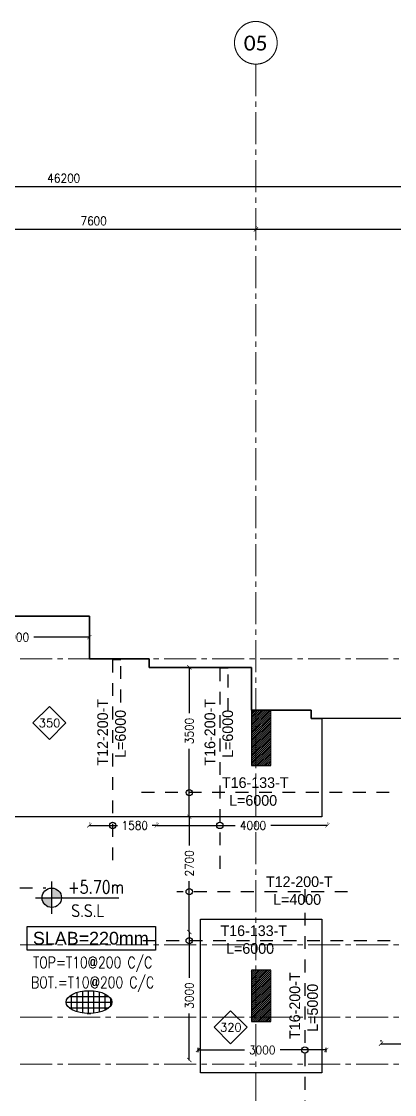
# Model space of a CAD drawing. Header units: millimetres. Extents: x -967280 to 3852, y 2833 to 1955156.
# Drawn here: x -718720 to -709979, y 703625 to 728777 of the extents above; entities that cross this region are included whole.
import ezdxf
from ezdxf.enums import TextEntityAlignment as Align

# ---------------------------------------------------------------- set-up
doc = ezdxf.new("R2010")
doc.units = ezdxf.units.MM
doc.header["$LTSCALE"] = 1000
doc.header["$PDMODE"] = 35
doc.header["$PDSIZE"] = 25
for name, pattern in [('$0$DASHED2', [0.375, 0.25, -0.125]), ('B05-FIRST FLOOR PLAN$0$DLINE', [0.55, 0.3, -0.25]), ('Columns_Structural070816$0$CENTER2', [1.125, 0.75, -0.125, 0.125, -0.125]), ('HRZN_Line-Ptrn-Sold', [9144001.0, 9144000.0, -1]), ('XREF-ST-FRAMING 1ST FLOOR$0$CENTER', [50.8, 31.75, -6.35, 6.35, -6.35]), ('XREF-ST-FRAMING 1ST FLOOR$0$HIDDEN2', [0.1875, 0.125, -0.0625])]:
    doc.linetypes.add(name, pattern=pattern)
for name, color, linetype in [('_N-DIM 3', 7, 'Continuous'), ('B05-FIRST FLOOR PLAN$0$STR_ROOF RFT$0$S-SYMB', 30, 'Continuous'), ('S - col hach', 1, 'Continuous'), ('S -Beams', 2, 'Continuous'), ('S-TEXT', 2, 'Continuous'), ('SLAB', 210, 'Continuous'), ('ST-LEVEL', 3, 'Continuous'), ('XREF-ST-FRAMING 1ST FLOOR$0$ST-BEAM', 4, 'XREF-ST-FRAMING 1ST FLOOR$0$HIDDEN2'), ('XREF-ST-FRAMING 1ST FLOOR$0$ST-BEAM MARK', 3, 'Continuous'), ('XREF-ST-FRAMING 1ST FLOOR$0$ST-SLAB TH. TXT', 3, 'Continuous')]:
    doc.layers.add(name, color=color, linetype=linetype)
for name, color, linetype, lineweight in [('A-AX-ATT-100', 7, 'HRZN_Line-Ptrn-Sold', 18), ('S - column', 6, 'Continuous', 60), ('S-TEXT-1', 3, 'Continuous', 20), ('S-TEXT-3', 8, 'Continuous', 13), ('ST-000-AXIS', 9, 'Columns_Structural070816$0$CENTER2', 9), ('ST-203-SLAB-TXT', 7, 'Continuous', 30), ('ST-206-SLAB-DIM', 1, 'Continuous', 20), ('ST-RFT-BOT', 2, '$0$DASHED2', 30), ('ST-RFT-TOP', 5, '$0$DASHED2', 30)]:
    doc.layers.add(name, color=color, linetype=linetype, lineweight=lineweight)
doc.styles.add('B05-FIRST FLOOR PLAN$0$XS-Roof RFT$0$T25-100', font='STENCIL.shx', dxfattribs={"height": 250})
doc.styles.add('Calibri_2', font='calibri.ttf', dxfattribs={"height": 300})
doc.styles.add('ISO', font='isocp2.shx', dxfattribs={"width": 0.8})
doc.styles.add('ROMANC', font='romanc.shx')
doc.styles.add('STDS1-00-01$0$ISOCP', font='ISOCP.shx')
doc.styles.add('STDS1-00-02-1$0$ARC8', font='Simplex.shx', dxfattribs={"width": 0.8})
doc.styles.add('STDS1-00-03-1dwg$0$ARC8', font='Simplex.shx', dxfattribs={"width": 0.8})
doc.styles.add('TUNELNO', font='romans.shx', dxfattribs={"width": 0.9})
doc.styles.add('XREF-ST-FRAMING 1ST FLOOR$0$ROMANS-TITLE', font='ROMANS.shx', dxfattribs={"width": 0.8})
doc.styles.add('XREF-ST-FRAMING 1ST FLOOR$0$STRECTURAL', font='arial.ttf')
doc.dimstyles.new('Copy(2) of DSEC', dxfattribs={"dimtxt": 200, "dimasz": 100, "dimexe": 50, "dimexo": 80, "dimgap": 100, "dimtad": 1, "dimdec": 0, "dimrnd": 5, "dimzin": 0, "dimdsep": 46, "dimtxsty": 'TUNELNO', "dimblk": 'ARCHTICK', "dimcen": 0.09, "dimclrd": 1, "dimclre": 1, "dimclrt": 3, "dimadec": 0, "dimazin": 0, "dimtfac": 0.78125, "dimtdec": 0, "dimtix": 1, "dimtmove": 2, "dimatfit": 3, "dimldrblk": 'ARCHTICK', "dimfxl": 1, "dimtolj": 1, "dimtzin": 0, "dimarcsym": 0})

# ---------------------------------------------------------------- blocks, each defined once
blk = doc.blocks.new('XREF-ST-FRAMING 1ST FLOOR$0$A-LVL_FFL-SSL')
at = {"layer": 'XREF-ST-FRAMING 1ST FLOOR$0$ST-SLAB TH. TXT', "ltscale": 800}
h = blk.add_hatch(color=256, dxfattribs=at)
h.paths.add_polyline_path([(0, 0), (150, 0, 0.414214), (0, 150)])
h.paths.add_polyline_path([(0, -150), (0, 0), (-150, 0, 0.414214)])
at = {"layer": 'XREF-ST-FRAMING 1ST FLOOR$0$ST-SLAB TH. TXT'}
for p, q in [((0, -250), (0, 250)), ((-250, 0), (250, 0))]:
    blk.add_line(p, q, dxfattribs=at)
at = {"layer": 'XREF-ST-FRAMING 1ST FLOOR$0$ST-SLAB TH. TXT', "ltscale": 800}
blk.add_line((0, 0), (1037, 0), dxfattribs=at)
at = {"layer": 'XREF-ST-FRAMING 1ST FLOOR$0$ST-SLAB TH. TXT'}
blk.add_circle((0, 0), 150, dxfattribs=at)
at = {"layer": 'XREF-ST-FRAMING 1ST FLOOR$0$ST-SLAB TH. TXT', "ltscale": 800, "style": 'XREF-ST-FRAMING 1ST FLOOR$0$ROMANS-TITLE', "width": 0.8}
for tag, p in [('FLOOR-LEVEL-FFL', (300, 100)), ('FLOOR-LEVEL-SSL', (300, -300))]:
    blk.add_attdef(tag, p, '', height=200, dxfattribs=at)
blk = doc.blocks.new('str col from 1st to 3rd')
at = {"layer": 'S - col hach'}
h = blk.add_hatch(dxfattribs=at)
h.set_pattern_fill('ANSI31', color=2, scale=10)
h.set_pattern_definition([(45, (-254398.726, -1220652.032), (-22.4506403, 22.4506403), [])])
h.paths.add_polyline_path([(-2750, 10800), (-2750, 12100), (-3200, 12100), (-3200, 10800)])
h = blk.add_hatch(dxfattribs=at)
h.set_pattern_fill('ANSI31', color=2, scale=10)
h.set_pattern_definition([(45, (-254348.726, -1220652.032), (-22.4506403, 22.4506403), [])])
h.paths.add_polyline_path([(-2750, 4800), (-2750, 6000), (-3200, 6000), (-3200, 4800)])
at = {"layer": 'S - column', "lineweight": 15}
for points in [[(-3200, 10800), (-2750, 10800), (-2750, 12100), (-3200, 12100)], [(-3200, 4800), (-2750, 4800), (-2750, 6000), (-3200, 6000)]]:
    blk.add_lwpolyline(points, close=True, dxfattribs=at)
at = {"layer": 'ST-RFT-BOT', "color": 7, "linetype": 'Continuous', "ltscale": 30}
for points in [[(-2750, 12100), (-3200, 12100), (-3200, 10800), (-2750, 10800)], [(-2750, 6000), (-3200, 6000), (-3200, 4800), (-2750, 4800)]]:
    blk.add_lwpolyline(points, dxfattribs=at)
blk = doc.blocks.new('_ArchTick')
at = {"color": 0, "linetype": 'ByBlock', "const_width": 0.15}
blk.add_lwpolyline([(-0.5, -0.5), (0.5, 0.5)], dxfattribs=at)
blk = doc.blocks.new('*D698')
at = {"layer": 'Defpoints', "color": 0, "transparency": 16777216}
for p in [(-714758, 707435), (-714788, 704434), (-714758, 704434)]:
    blk.add_point(p, dxfattribs=at)
at = {"layer": 'ST-206-SLAB-DIM', "color": 1, "lineweight": -2, "transparency": 16777216}
for p, q in [((-714788, 707435), (-714788, 706363)), ((-714788, 704434), (-714788, 705528))]:
    blk.add_line(p, q, dxfattribs=at)
at = {"layer": 'ST-206-SLAB-DIM', "color": 1, "lineweight": -2, "transparency": 16777216, "xscale": 100, "yscale": 100, "zscale": 100}
for p, rotation in [((-714788, 707435), 90), ((-714788, 704434), 270)]:
    blk.add_blockref('_ArchTick', p, dxfattribs=dict(at, rotation=rotation))
at = {"layer": 'ST-206-SLAB-DIM', "color": 3, "transparency": 16777216, "insert": (-714788, 705945), "char_height": 200, "attachment_point": 5, "rotation": 90, "style": 'TUNELNO'}
blk.add_mtext('\\A1;3000', dxfattribs=at)
blk = doc.blocks.new('*D707')
at = {"layer": 'Defpoints', "color": 0, "transparency": 16777216}
for p in [(-714758, 713637), (-714788, 710136), (-714758, 710136)]:
    blk.add_point(p, dxfattribs=at)
at = {"layer": 'ST-206-SLAB-DIM', "color": 1, "lineweight": -2, "transparency": 16777216}
for p, q in [((-714788, 713637), (-714788, 712565)), ((-714788, 710136), (-714788, 711730))]:
    blk.add_line(p, q, dxfattribs=at)
at = {"layer": 'ST-206-SLAB-DIM', "color": 1, "lineweight": -2, "transparency": 16777216, "xscale": 100, "yscale": 100, "zscale": 100}
for p, rotation in [((-714788, 713637), 90), ((-714788, 710136), 270)]:
    blk.add_blockref('_ArchTick', p, dxfattribs=dict(at, rotation=rotation))
at = {"layer": 'ST-206-SLAB-DIM', "color": 3, "transparency": 16777216, "insert": (-714788, 712147), "char_height": 200, "attachment_point": 5, "rotation": 90, "style": 'TUNELNO'}
blk.add_mtext('\\A1;3500', dxfattribs=at)
blk = doc.blocks.new('*D709')
at = {"layer": 'Defpoints', "color": 0, "transparency": 16777216}
for p in [(-710296, 704817), (-706796, 704817), (-706796, 704817)]:
    blk.add_point(p, dxfattribs=at)
at = {"layer": 'ST-206-SLAB-DIM', "color": 1, "lineweight": -2, "transparency": 16777216}
for p, q in [((-710296, 704897), (-710296, 704867)), ((-710296, 704817), (-708963, 704817)), ((-706796, 704817), (-708129, 704817)), ((-706796, 704897), (-706796, 704867))]:
    blk.add_line(p, q, dxfattribs=at)
at = {"layer": 'ST-206-SLAB-DIM', "color": 1, "lineweight": -2, "transparency": 16777216, "xscale": 100, "yscale": 100, "zscale": 100, "rotation": 180}
blk.add_blockref('_ArchTick', (-710296, 704817), dxfattribs=at)
at = {"layer": 'ST-206-SLAB-DIM', "color": 1, "lineweight": -2, "transparency": 16777216, "xscale": 100, "yscale": 100, "zscale": 100}
blk.add_blockref('_ArchTick', (-706796, 704817), dxfattribs=at)
at = {"layer": 'ST-206-SLAB-DIM', "color": 3, "transparency": 16777216, "insert": (-708546, 704817), "char_height": 200, "attachment_point": 5, "style": 'TUNELNO'}
blk.add_mtext('\\A1;3500', dxfattribs=at)
blk = doc.blocks.new('*D713')
at = {"layer": 'Defpoints', "color": 0, "transparency": 16777216}
for p in [(-721029, 714476), (-717129, 714479), (-717129, 714346)]:
    blk.add_point(p, dxfattribs=at)
at = {"layer": 'ST-206-SLAB-DIM', "color": 1, "lineweight": -2, "transparency": 16777216}
for p, q in [((-721029, 714396), (-721029, 714293)), ((-721029, 714343), (-719265, 714344)), ((-717129, 714346), (-718430, 714345)), ((-717129, 714399), (-717129, 714296))]:
    blk.add_line(p, q, dxfattribs=at)
at = {"layer": 'ST-206-SLAB-DIM', "color": 1, "lineweight": -2, "transparency": 16777216, "xscale": 100, "yscale": 100, "zscale": 100}
for p, rotation in [((-721029, 714343), 180.0428213868452), ((-717129, 714346), 0.04282138684524978)]:
    blk.add_blockref('_ArchTick', p, dxfattribs=dict(at, rotation=rotation))
at = {"layer": 'ST-206-SLAB-DIM', "color": 3, "transparency": 16777216, "insert": (-718848, 714344), "char_height": 200, "attachment_point": 5, "rotation": 0.0428, "style": 'TUNELNO'}
blk.add_mtext('\\A1;3900', dxfattribs=at)
blk = doc.blocks.new('*D715')
at = {"layer": 'Defpoints', "color": 0, "transparency": 16777216}
for p in [(-714582, 704539), (-711581, 704669), (-711581, 704539)]:
    blk.add_point(p, dxfattribs=at)
at = {"layer": 'ST-206-SLAB-DIM', "color": 1, "lineweight": -2, "transparency": 16777216}
for p, q in [((-714582, 704619), (-714582, 704719)), ((-714582, 704669), (-713496, 704669)), ((-711581, 704669), (-712662, 704669)), ((-711581, 704619), (-711581, 704719))]:
    blk.add_line(p, q, dxfattribs=at)
at = {"layer": 'ST-206-SLAB-DIM', "color": 1, "lineweight": -2, "transparency": 16777216, "xscale": 100, "yscale": 100, "zscale": 100, "rotation": 180}
blk.add_blockref('_ArchTick', (-714582, 704669), dxfattribs=at)
at = {"layer": 'ST-206-SLAB-DIM', "color": 1, "lineweight": -2, "transparency": 16777216, "xscale": 100, "yscale": 100, "zscale": 100}
blk.add_blockref('_ArchTick', (-711581, 704669), dxfattribs=at)
at = {"layer": 'ST-206-SLAB-DIM', "color": 3, "transparency": 16777216, "insert": (-713079, 704669), "char_height": 200, "attachment_point": 5, "style": 'TUNELNO'}
blk.add_mtext('\\A1;3000', dxfattribs=at)
blk = doc.blocks.new('*D718')
at = {"layer": 'Defpoints', "color": 0, "transparency": 16777216}
for p in [(-715551, 709916), (-711551, 709933), (-711551, 709916)]:
    blk.add_point(p, dxfattribs=at)
at = {"layer": 'ST-206-SLAB-DIM', "color": 1, "lineweight": -2, "transparency": 16777216}
for p, q in [((-715551, 709996), (-715551, 709983)), ((-715551, 709933), (-713710, 709933)), ((-711551, 709933), (-712876, 709933)), ((-711551, 709996), (-711551, 709983))]:
    blk.add_line(p, q, dxfattribs=at)
at = {"layer": 'ST-206-SLAB-DIM', "color": 1, "lineweight": -2, "transparency": 16777216, "xscale": 100, "yscale": 100, "zscale": 100, "rotation": 180}
blk.add_blockref('_ArchTick', (-715551, 709933), dxfattribs=at)
at = {"layer": 'ST-206-SLAB-DIM', "color": 1, "lineweight": -2, "transparency": 16777216, "xscale": 100, "yscale": 100, "zscale": 100}
blk.add_blockref('_ArchTick', (-711551, 709933), dxfattribs=at)
at = {"layer": 'ST-206-SLAB-DIM', "color": 3, "transparency": 16777216, "insert": (-713293, 709933), "char_height": 200, "attachment_point": 5, "style": 'TUNELNO'}
blk.add_mtext('\\A1;4000', dxfattribs=at)
blk = doc.blocks.new('*D720')
at = {"layer": 'Defpoints', "color": 0, "transparency": 16777216}
for p in [(-714758, 710136), (-714788, 707435), (-714758, 707435)]:
    blk.add_point(p, dxfattribs=at)
at = {"layer": 'ST-206-SLAB-DIM', "color": 1, "lineweight": -2, "transparency": 16777216}
for p, q in [((-714788, 710136), (-714788, 709461)), ((-714788, 707435), (-714788, 708627))]:
    blk.add_line(p, q, dxfattribs=at)
at = {"layer": 'ST-206-SLAB-DIM', "color": 1, "lineweight": -2, "transparency": 16777216, "xscale": 100, "yscale": 100, "zscale": 100}
for p, rotation in [((-714788, 710136), 90), ((-714788, 707435), 270)]:
    blk.add_blockref('_ArchTick', p, dxfattribs=dict(at, rotation=rotation))
at = {"layer": 'ST-206-SLAB-DIM', "color": 3, "transparency": 16777216, "insert": (-714788, 709044), "char_height": 200, "attachment_point": 5, "rotation": 90, "style": 'TUNELNO'}
blk.add_mtext('\\A1;2700', dxfattribs=at)
blk = doc.blocks.new('00_block1010')
at = {"layer": 'S-TEXT-1', "style": 'ISO', "width": 0.8}
for tag, p in [('LINE_2', (40.7, 44.3)), ('LINE_1', (40.7, 75.2))]:
    blk.add_attdef(tag, text='', height=22.5, dxfattribs=at).set_placement(p, align=Align.CENTER)
at = {"layer": 'S-TEXT-3', "style": 'ISO', "width": 0.8}
blk.add_attdef('LINE_3', text='', height=18, dxfattribs=at).set_placement((40.7, 13.4), align=Align.CENTER)
blk = doc.blocks.new('*D759')
at = {"layer": 'Defpoints', "color": 0, "transparency": 16777216}
for p in [(-717129, 709916), (-715551, 709933), (-715551, 709916)]:
    blk.add_point(p, dxfattribs=at)
at = {"layer": 'ST-206-SLAB-DIM', "color": 1, "lineweight": -2, "transparency": 16777216}
for p, q in [((-717129, 709996), (-717129, 709983)), ((-717129, 709933), (-716469, 709933)), ((-715551, 709933), (-715661, 709933)), ((-715551, 709996), (-715551, 709983))]:
    blk.add_line(p, q, dxfattribs=at)
at = {"layer": 'ST-206-SLAB-DIM', "color": 1, "lineweight": -2, "transparency": 16777216, "xscale": 100, "yscale": 100, "zscale": 100, "rotation": 180}
blk.add_blockref('_ArchTick', (-717129, 709933), dxfattribs=at)
at = {"layer": 'ST-206-SLAB-DIM', "color": 1, "lineweight": -2, "transparency": 16777216, "xscale": 100, "yscale": 100, "zscale": 100}
blk.add_blockref('_ArchTick', (-715551, 709933), dxfattribs=at)
at = {"layer": 'ST-206-SLAB-DIM', "color": 3, "transparency": 16777216, "insert": (-716065, 709933), "char_height": 200, "attachment_point": 5, "style": 'TUNELNO'}
blk.add_mtext('\\A1;1580', dxfattribs=at)
blk = doc.blocks.new('*D1491')
at = {"layer": '_N-DIM 3', "color": 1, "linetype": 'Continuous', "lineweight": -2, "ltscale": 30, "transparency": 16777216}
for p, q in [((544499, 747185), (544499, 747155)), ((552099, 747105), (544499, 747105)), ((552099, 747185), (552099, 747155))]:
    blk.add_line(p, q, dxfattribs=at)
at = {"layer": 'Defpoints', "color": 0, "linetype": 'Continuous', "ltscale": 30, "transparency": 16777216}
for p in [(544499, 747105), (544499, 747105), (552099, 747105)]:
    blk.add_point(p, dxfattribs=at)
at = {"layer": '_N-DIM 3', "color": 1, "linetype": 'Continuous', "lineweight": -2, "ltscale": 30, "transparency": 16777216, "xscale": 100, "yscale": 100, "zscale": 100, "rotation": 180}
blk.add_blockref('_ArchTick', (544499, 747105), dxfattribs=at)
at = {"layer": '_N-DIM 3', "color": 1, "linetype": 'Continuous', "lineweight": -2, "ltscale": 30, "transparency": 16777216, "xscale": 100, "yscale": 100, "zscale": 100}
blk.add_blockref('_ArchTick', (552099, 747105), dxfattribs=at)
at = {"layer": '_N-DIM 3', "color": 3, "linetype": 'Continuous', "ltscale": 30, "transparency": 16777216, "insert": (548299, 747305), "char_height": 200, "attachment_point": 5, "style": 'TUNELNO'}
blk.add_mtext('\\A1;7600', dxfattribs=at)
blk = doc.blocks.new('*D1492')
at = {"layer": '_N-DIM 3', "color": 1, "linetype": 'Continuous', "lineweight": -2, "ltscale": 30, "transparency": 16777216}
for p, q in [((536899, 747185), (536899, 747155)), ((544499, 747105), (536899, 747105)), ((544499, 747185), (544499, 747155))]:
    blk.add_line(p, q, dxfattribs=at)
at = {"layer": 'Defpoints', "color": 0, "linetype": 'Continuous', "ltscale": 30, "transparency": 16777216}
for p in [(536899, 747105), (536899, 747105), (544499, 747105)]:
    blk.add_point(p, dxfattribs=at)
at = {"layer": '_N-DIM 3', "color": 1, "linetype": 'Continuous', "lineweight": -2, "ltscale": 30, "transparency": 16777216, "xscale": 100, "yscale": 100, "zscale": 100, "rotation": 180}
blk.add_blockref('_ArchTick', (536899, 747105), dxfattribs=at)
at = {"layer": '_N-DIM 3', "color": 1, "linetype": 'Continuous', "lineweight": -2, "ltscale": 30, "transparency": 16777216, "xscale": 100, "yscale": 100, "zscale": 100}
blk.add_blockref('_ArchTick', (544499, 747105), dxfattribs=at)
at = {"layer": '_N-DIM 3', "color": 3, "linetype": 'Continuous', "ltscale": 30, "transparency": 16777216, "insert": (540699, 747305), "char_height": 200, "attachment_point": 5, "style": 'TUNELNO'}
blk.add_mtext('\\A1;7600', dxfattribs=at)
blk = doc.blocks.new('*D1496')
at = {"layer": '_N-DIM 3', "color": 1, "linetype": 'Continuous', "lineweight": -2, "ltscale": 30, "transparency": 16777216}
for p, q in [((516899, 748185), (516899, 748155)), ((563099, 748105), (516899, 748105)), ((563099, 748185), (563099, 748155))]:
    blk.add_line(p, q, dxfattribs=at)
at = {"layer": 'Defpoints', "color": 0, "linetype": 'Continuous', "ltscale": 30, "transparency": 16777216}
for p in [(516899, 748105), (516899, 748105), (563099, 748105)]:
    blk.add_point(p, dxfattribs=at)
at = {"layer": '_N-DIM 3', "color": 1, "linetype": 'Continuous', "lineweight": -2, "ltscale": 30, "transparency": 16777216, "xscale": 100, "yscale": 100, "zscale": 100, "rotation": 180}
blk.add_blockref('_ArchTick', (516899, 748105), dxfattribs=at)
at = {"layer": '_N-DIM 3', "color": 1, "linetype": 'Continuous', "lineweight": -2, "ltscale": 30, "transparency": 16777216, "xscale": 100, "yscale": 100, "zscale": 100}
blk.add_blockref('_ArchTick', (563099, 748105), dxfattribs=at)
at = {"layer": '_N-DIM 3', "color": 3, "linetype": 'Continuous', "ltscale": 30, "transparency": 16777216, "insert": (539999, 748305), "char_height": 200, "attachment_point": 5, "style": 'TUNELNO'}
blk.add_mtext('\\A1;46200', dxfattribs=at)
blk = doc.blocks.new('Grid - HRZN_G-Datm-Grid-Head-1554275-FIRST FLOOR FFL_1_')
at = {"layer": 'A-AX-ATT-100'}
blk.add_circle((0, 0), 5, dxfattribs=at)
blk = doc.blocks.new('AXES-00')
at = {"layer": 'ST-000-AXIS'}
for p, q in [((544498.9, 750979.6), (544498.9, 695813.8)), ((575723.2, 737039.7), (505674.3, 737039.7)), ((575723.2, 730339.7), (505674.3, 730339.7)), ((575723.2, 728639.7), (505674.3, 728639.7)), ((575723.2, 727539.7), (505674.3, 727539.7))]:
    blk.add_line(p, q, dxfattribs=at)
at = {"layer": 'A-AX-ATT-100', "xscale": 99.99999999999993, "yscale": 99.99999999999993, "zscale": 99.99999999999993, "rotation": 180}
blk.add_blockref('Grid - HRZN_G-Datm-Grid-Head-1554275-FIRST FLOOR FFL_1_', (544498.9, 751479.6), dxfattribs=at)
at = {"layer": 'A-AX-ATT-100', "linetype": 'Continuous', "lineweight": 13, "insert": (544218, 751647.5), "char_height": 350, "width": 673.417, "attachment_point": 1, "style": 'Calibri_2'}
blk.add_mtext('05', dxfattribs=at)
at = {"layer": '_N-DIM 3', "color": 3, "linetype": 'Continuous', "ltscale": 30}
for base, p1, p2, picture, middle in [((516898.9, 748104.7), (563098.9, 748104.7), (516898.9, 748104.7), '*D1496', (539998.9, 748304.7)), ((536898.9, 747104.7), (544498.9, 747104.7), (536898.9, 747104.7), '*D1492', (540698.9, 747304.7)), ((544498.9, 747104.7), (552098.9, 747104.7), (544498.9, 747104.7), '*D1491', (548298.9, 747304.7))]:
    dim = blk.add_linear_dim(base=base, p1=p1, p2=p2, dimstyle='Copy(2) of DSEC', dxfattribs=at)
    dim.commit()
    dim.dimension.update_dxf_attribs({"geometry": picture, "text_midpoint": middle})

msp = doc.modelspace()

# ---------------------------------------------------------------- hatches: boundary and pattern name
at = {"layer": 'ST-LEVEL'}
h = msp.add_hatch(dxfattribs=at)
h.set_pattern_fill('NET', color=6, scale=1057.870248)
h.set_pattern_definition([(0, (-743996.65, 742946.4), (0, 132.23378), []), (90, (-743996.65, 742946.4), (-132.23378, 8e-15), [])])
edge = h.paths.add_edge_path()
edge.add_ellipse((-717137.7, 705791), major_axis=(535.4, 0), ratio=0.4996806, start_angle=0, end_angle=360)

# ---------------------------------------------------------------- linework, layer by layer
at = {"layer": 'B05-FIRST FLOOR PLAN$0$STR_ROOF RFT$0$S-SYMB'}
for centre in [(-714787.9, 710701.3), (-716583.6, 709932.6), (-714070.5, 709932.6), (-714788, 708379.7), (-714788.1, 707230.9), (-712082.2, 704669.1)]:
    msp.add_circle(centre, 75, dxfattribs=at)
at = {"layer": 'S -Beams'}
msp.add_lwpolyline([(-709528.7, 712437.4), (-711928.8, 712437.4), (-711928.8, 712637.4), (-713328.8, 712637.4), (-713328.8, 713637.4), (-715728.8, 713637.4), (-715728.8, 713837.4), (-717128.7, 713837.4), (-717128.7, 714837.4), (-719828.8, 714837.4), (-719828.8, 715037.4), (-721028.8, 715037.4), (-721028.8, 712537.4), (-730078.8, 712537.1), (-730078.8, 712737.4), (-730528.7, 712737.4), (-730528.7, 714187.4), (-730728.8, 714187.4), (-730728.8, 716037.4), (-734928.8, 716037.4), (-734928.8, 716237.4), (-736128.7, 716237.4)], dxfattribs=at)
at = {"layer": 'S-TEXT', "color": 7, "true_color": 0xffffff}
for points in [[(-718066.1, 711948.7), (-717679, 712335.9), (-718066.1, 712723), (-718453.3, 712335.9)], [(-713819.5, 704814), (-713432.3, 705201.2), (-713819.5, 705588.3), (-714206.6, 705201.2)]]:
    msp.add_lwpolyline(points, close=True, dxfattribs=at)
at = {"layer": 'SLAB', "color": 2, "linetype": 'Continuous', "ltscale": 30}
for points in [[(-721028.7, 715037.4), (-719828.8, 715037.4), (-719828.8, 714837.4), (-717128.7, 714837.4), (-717128.7, 713837.4), (-715728.8, 713837.4), (-715728.8, 713637.4), (-713328.8, 713637.4), (-713328.8, 712637.4), (-711928.8, 712637.4), (-711928.8, 712437.4), (-711678.7, 712437.4), (-711678.7, 710137.4), (-720728.7, 710137.4), (-720728.7, 712537.4), (-721028.7, 712537.4)], [(-714528.7, 707737.4), (-711678.7, 707737.4), (-711678.7, 704137.4), (-714528.7, 704137.4)]]:
    msp.add_lwpolyline(points, close=True, dxfattribs=at)
at = {"layer": 'ST-203-SLAB-TXT'}
msp.add_lwpolyline([(-718586.3, 707567.1), (-715581.4, 707567.1), (-715581.4, 707008.3), (-718586.3, 707008.3)], close=True, dxfattribs=at)
at = {"layer": 'ST-LEVEL'}
msp.add_ellipse((-717137.7, 705791), major_axis=(535.4, 0), ratio=0.4996806, dxfattribs=at)
at = {"layer": 'ST-RFT-TOP', "linetype": 'B05-FIRST FLOOR PLAN$0$DLINE'}
for points in [[(-716393.6, 712817.4), (-716393.6, 713817.4), (-716583.6, 713817.4), (-716583.6, 709007.4)], [(-713880.5, 712617.4), (-713880.5, 713617.4), (-714070.5, 713617.4), (-714070.5, 708807.4)], [(-710103.7, 710701.3), (-716103.7, 710701.3)], [(-720958.7, 708280.3), (-720958.7, 708470.3), (-718148.7, 708470.3)], [(-711078.7, 708379.7), (-715078.7, 708379.7)], [(-712082.2, 708437.4), (-712082.2, 703437.4)], [(-710078.7, 707230.9), (-716078.7, 707230.9)]]:
    msp.add_lwpolyline(points, dxfattribs=at)

# ---------------------------------------------------------------- block references
at = {"layer": 'S -Beams'}
msp.add_blockref('AXES-00', (-1257727.6, -23202.4), dxfattribs=at)
at = {"layer": 'ST-203-SLAB-TXT', "linetype": 'XREF-ST-FRAMING 1ST FLOOR$0$CENTER', "ltscale": 0.25}
ref = msp.add_blockref('XREF-ST-FRAMING 1ST FLOOR$0$A-LVL_FFL-SSL', (-718010.3, 708237.6), dxfattribs=dict(at, xscale=1.51461858171163, yscale=1.51461858171163, zscale=1.51461858171163))
ref.add_attrib('FLOOR-LEVEL-FFL', ' +5.70m', (-717794, 708335.8), dxfattribs={"layer": 'XREF-ST-FRAMING 1ST FLOOR$0$ST-BEAM MARK', "color": 7, "ltscale": 800, "height": 302.92, "style": 'STDS1-00-02-1$0$ARC8', "width": 0.8})
ref.add_attrib('FLOOR-LEVEL-SSL', 'S.S.L', (-717555.9, 707783.2), dxfattribs={"layer": 'XREF-ST-FRAMING 1ST FLOOR$0$ST-BEAM', "color": 7, "ltscale": 800, "height": 302.92, "style": 'STDS1-00-01$0$ISOCP'})
at = {"layer": 'ST-LEVEL'}
ref = msp.add_blockref('00_block1010', (-717359.2, 705850.3), dxfattribs=dict(at, xscale=7.537325519637018, yscale=7.537325519637018, zscale=7.537325519637018))
ref.add_attrib('LINE_1', 'TOP=T10@200 C/C', dxfattribs={"layer": 'S-TEXT-1', "height": 264.468, "style": 'STDS1-00-03-1dwg$0$ARC8', "width": 0.8}).set_placement((-717052.7, 706509.4), align=Align.BOTTOM_CENTER)
ref.add_attrib('LINE_2', 'BOT.=T10@200 C/C', dxfattribs={"layer": 'S-TEXT-1', "height": 264.468, "style": 'STDS1-00-03-1dwg$0$ARC8', "width": 0.8}).set_placement((-717052.7, 706121.1), align=Align.CENTER)
at = {"layer": 'ST-RFT-BOT', "color": 3, "linetype": 'Continuous'}
msp.add_blockref('str col from 1st to 3rd', (-710128.7, 700537.4), dxfattribs=at)

# ---------------------------------------------------------------- texts
at = {"layer": 'S-TEXT', "color": 3, "char_height": 196, "attachment_point": 1, "style": 'ROMANC'}
for s, insert in [('350', (-718312.6, 712431.9)), ('320', (-714065.9, 705297.2))]:
    msp.add_mtext_dynamic_manual_height_columns(s, width=592857.868, gutter_width=980, heights=[0], dxfattribs=dict(at, insert=insert))
at = {"layer": 'ST-203-SLAB-TXT', "style": 'B05-FIRST FLOOR PLAN$0$XS-Roof RFT$0$T25-100'}
for s, p in [('T12-200-T', (-716692.8, 711335.7)), ('T16-200-T', (-714179.7, 711335.7)), ('L=6000', (-716276.2, 711515.6)), ('L=6000', (-713763.1, 711515.6)), ('T16-200-T', (-712191.5, 704927.4)), ('L=5000', (-711774.8, 705095.5))]:
    msp.add_text(s, height=250, rotation=90, dxfattribs=at).set_placement(p)
for s, p in [('T16-133-T', (-714022.7, 710810.6)), ('L=6000', (-713854.6, 710393.9)), ('T12-200-T', (-712991.4, 708489)), ('L=4000', (-712823.3, 708072.3)), ('T16-133-T', (-714056.8, 707340.1)), ('L=6000', (-713925.9, 706923.5))]:
    msp.add_text(s, height=250, dxfattribs=at).set_placement(p)
at = {"layer": 'ST-203-SLAB-TXT', "insert": (-717095.2, 707286.9), "char_height": 299.99, "attachment_point": 5, "style": 'XREF-ST-FRAMING 1ST FLOOR$0$STRECTURAL'}
msp.add_mtext('SLAB=220mm', dxfattribs=at)

# ---------------------------------------------------------------- dimensions: what is measured, and where the dimension line sits
at = {"layer": 'ST-206-SLAB-DIM'}
for base, p1, p2, angle, picture, middle in [((-717128.6, 714345.5), (-721028.7, 714475.8), (-717128.7, 714478.7), 0.04282, '*D713', (-718847.5, 714344.3)), ((-714788, 710136.5), (-714758, 713637.4), (-714758, 710136.5), 270, '*D707', (-714788, 712147.5)), ((-715550.9, 709932.6), (-717128.7, 709916.4), (-715550.9, 709916.4), 0, '*D759', (-716064.8, 709932.6)), ((-711550.8, 709932.6), (-715550.9, 709916.4), (-711550.8, 709916.4), 0, '*D718', (-713292.8, 709932.6)), ((-714788, 707435.3), (-714758, 710136.5), (-714758, 707435.3), 270, '*D720', (-714788, 709043.8)), ((-714788.1, 704434.4), (-714758.1, 707435.3), (-714758.1, 704434.4), 270, '*D698', (-714788.1, 705945.4)), ((-711580.8, 704669.1), (-714581.7, 704538.5), (-711580.8, 704538.5), 0, '*D715', (-713078.8, 704669.1))]:
    dim = msp.add_linear_dim(base=base, p1=p1, p2=p2, angle=angle, dimstyle='Copy(2) of DSEC', dxfattribs=at)
    dim.commit()
    dim.dimension.update_dxf_attribs({"geometry": picture, "text_midpoint": middle, "dimtype": 161})
dim = msp.add_linear_dim(base=(-706796.2, 704816.7), p1=(-710296.2, 704816.6), p2=(-706796.2, 704816.7), dimstyle='Copy(2) of DSEC', dxfattribs=at)
dim.commit()
dim.dimension.update_dxf_attribs({"geometry": '*D709', "text_midpoint": (-708546.2, 704816.7), "dimtype": 160})

doc.saveas('drawing.dxf')
